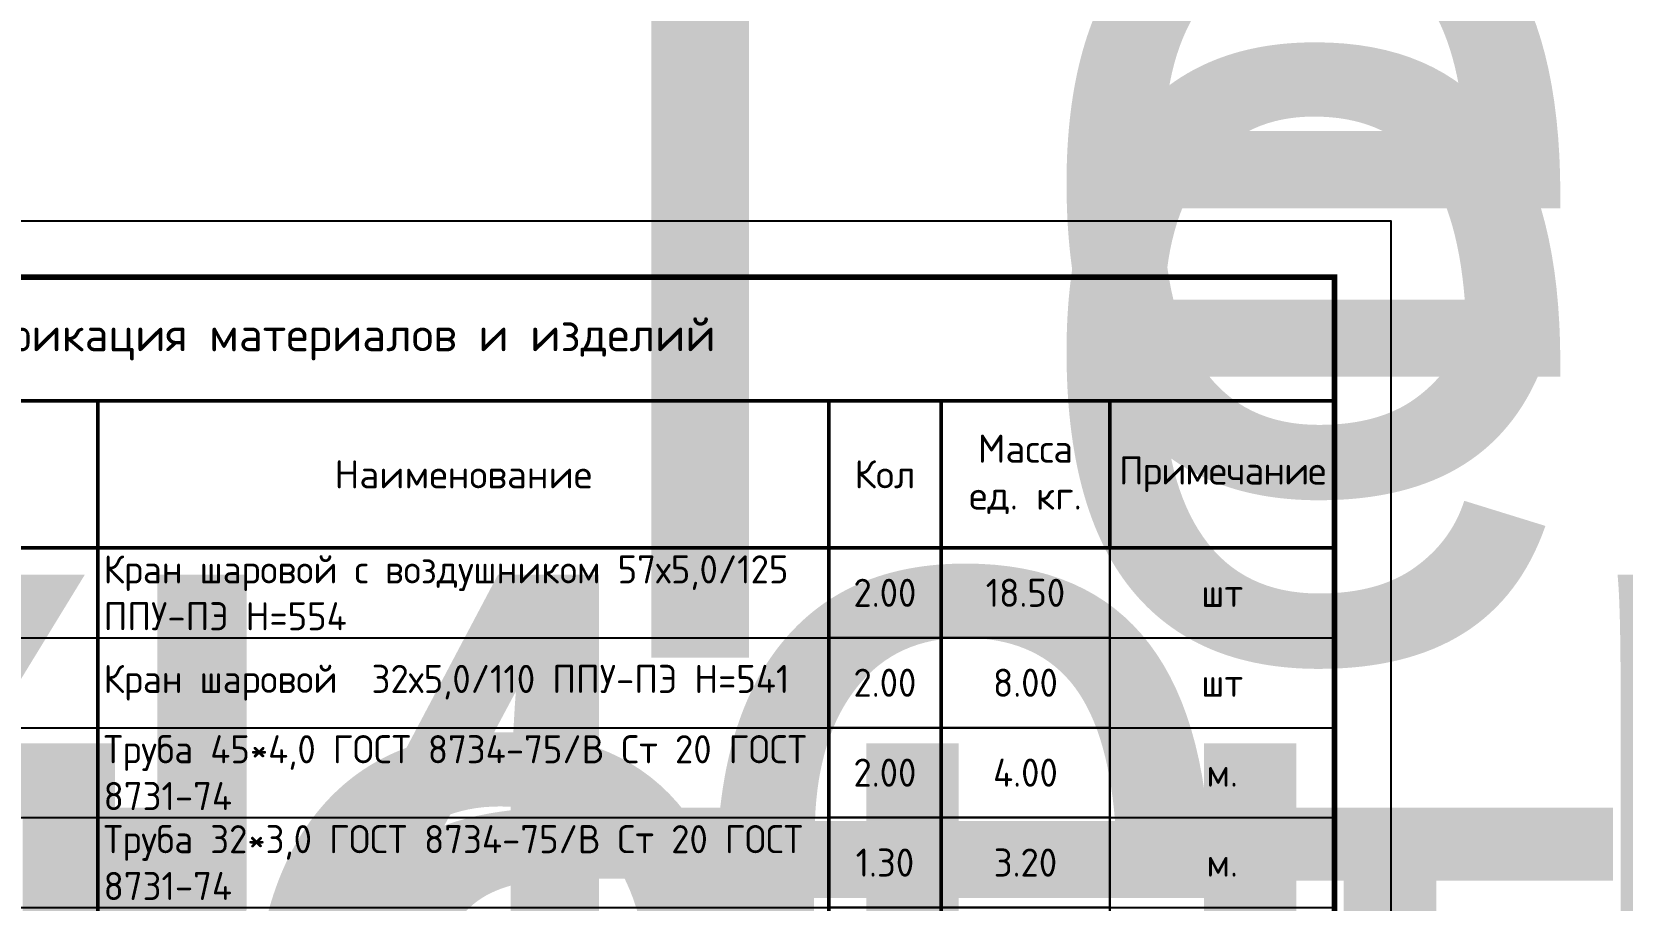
# Model space of a CAD drawing. Header units: metres. Extents: x 1981 to 7362, y 1229 to 3678.
# Drawn here: x 4560.7 to 4702.1, y 2326.5 to 2403.8 of the extents above; entities that cross this region are included whole.
import ezdxf
from ezdxf.enums import TextEntityAlignment as Align

# ---------------------------------------------------------------- set-up
doc = ezdxf.new("R2018")
doc.units = ezdxf.units.M
doc.layers.add('Форматы', color=7, linetype='Continuous')
doc.styles.add('-ISOCPEUR-', font='isocpeur.ttf')
doc.styles.add('GOST-2.304_Type-B', font='GOST Common.ttf')
doc.styles.get("Standard").update_dxf_attribs({"font": 'GOST Common.ttf'})

# ---------------------------------------------------------------- blocks, each defined once
blk = doc.blocks.new('*U143')
at = {"style": 'GOST-2.304_Type-B'}
blk.add_attdef('РАЗРАБОТАЛ', text='', height=2.5, dxfattribs=at).set_placement((250.5, -264.22), align=Align.MIDDLE_LEFT)
at = {"style": 'GOST-2.304_Type-B', "flags": 8}
for tag, height, p in [('ДАТА', 2.5, (290.07, -264.4)), ('ЛИСТ', 3, (386.39, -271.92)), ('ЛИСТОВ', 3, (403.89, -271.92)), ('ФОРМАТ', 3, (380.97, -294.75))]:
    blk.add_attdef(tag, text='', height=height, dxfattribs=at).set_placement(p, align=Align.MIDDLE_CENTER)
at = {"style": 'GOST-2.304_Type-B'}
blk.add_attdef('ПРОВЕРИЛ', (250.75, -270.73), '', height=2.5, dxfattribs=at)
at = {"lineweight": 30, "flags": 104}
for tag, p in [('ТЕПЛОВЫЕ_СЕТИ', (330, -269.5)), ('ИМЯ_ЧЕРТЕЖА', (330, -284.5))]:
    blk.add_attdef(tag, text='', height=3, dxfattribs=at).set_placement(p, align=Align.MIDDLE_CENTER)
blk = doc.blocks.new('*U145')
blk.add_lwpolyline([(0, 123), (594, 123), (594, -297), (0, -297)], close=True)
at = {"const_width": 0.5}
blk.add_lwpolyline([(20, 118), (589, 118), (589, -292), (20, -292)], close=True, dxfattribs=at)
at = {"style": 'GOST-2.304_Type-B'}
blk.add_attdef('РАЗРАБОТАЛ', text='', height=2.5, dxfattribs=at).set_placement((424.5, -264.22), align=Align.MIDDLE_LEFT)
at = {"style": 'GOST-2.304_Type-B', "flags": 8}
for tag, height, p in [('ДАТА', 2.5, (464.07, -264.4)), ('ЛИСТ', 3, (560.39, -271.92)), ('ЛИСТОВ', 3, (577.89, -271.92)), ('ФОРМАТ', 3, (554.97, -294.75))]:
    blk.add_attdef(tag, text='', height=height, dxfattribs=at).set_placement(p, align=Align.MIDDLE_CENTER)
at = {"style": 'GOST-2.304_Type-B'}
blk.add_attdef('ПРОВЕРИЛ', (424.75, -270.73), '', height=2.5, dxfattribs=at)
at = {"lineweight": 30, "flags": 104}
for tag, p in [('ТЕПЛОВЫЕ_СЕТИ', (504, -269.5)), ('ИМЯ_ЧЕРТЕЖА', (504, -284.5))]:
    blk.add_attdef(tag, text='', height=3, dxfattribs=at).set_placement(p, align=Align.MIDDLE_CENTER)
blk = doc.blocks.new('*T114')
at = {"color": 0, "lineweight": 50, "transparency": 16777216}
for p, q in [((0, -11), (185, -11)), ((0, -11), (0, -139.75)), ((15, -11), (15, -139.75)), ((75, -11), (75, -139.75)), ((140, -11), (140, -67.92)), ((150, -11), (150, -139.75)), ((165, -11), (165, -24.08)), ((185, -11), (185, -139.75)), ((0, -24.08), (185, -24.08)), ((165, -67.92), (165, -139.75)), ((140, -91.59), (140, -139.75))]:
    blk.add_line(p, q, dxfattribs=at)
at = {"lineweight": 30, "transparency": 16777216}
for p, q in [((165, -24.08), (165, -67.92)), ((140, -32.08), (165, -32.08)), ((140, -40.08), (165, -40.08)), ((140, -48.08), (165, -48.08)), ((140, -56.08), (165, -56.08)), ((140, -67.92), (165, -67.92)), ((140, -67.92), (140, -91.59)), ((0, -139.75), (15, -139.75))]:
    blk.add_line(p, q, dxfattribs=at)
at = {"color": 0, "lineweight": 25, "transparency": 16777216}
for p, q in [((0, -32.08), (140, -32.08)), ((165, -32.08), (185, -32.08)), ((0, -40.08), (140, -40.08)), ((165, -40.08), (185, -40.08)), ((0, -48.08), (140, -48.08)), ((165, -48.08), (185, -48.08)), ((0, -56.08), (140, -56.08)), ((165, -56.08), (185, -56.08)), ((0, -67.92), (140, -67.92)), ((165, -67.92), (185, -67.92)), ((0, -79.75), (185, -79.75)), ((0, -91.59), (185, -91.59)), ((0, -99.75), (185, -99.75)), ((0, -107.75), (185, -107.75)), ((0, -115.75), (185, -115.75)), ((0, -123.75), (185, -123.75)), ((0, -131.75), (185, -131.75)), ((15, -139.75), (185, -139.75))]:
    blk.add_line(p, q, dxfattribs=at)
at = {"layer": 'Defpoints', "color": 8, "linetype": 'ByBlock', "lineweight": 0, "transparency": 16777216}
for p, q in [((0, 0), (185, 0)), ((0, 0), (0, -11)), ((185, 0), (185, -11))]:
    blk.add_line(p, q, dxfattribs=at)
at = {"color": 0, "transparency": 16777216, "insert": (92.5, -5.5), "char_height": 3, "width": 182, "attachment_point": 5, "style": '-ISOCPEUR-'}
blk.add_mtext('Спецификация материалов и изделий ', dxfattribs=at)
at = {"color": 7, "transparency": 16777216, "char_height": 2.5, "attachment_point": 5, "style": '-ISOCPEUR-'}
for s, insert, width in [('Масса ед. кг.', (157.5, -17.54), 13), ('Поз.', (7.5, -17.54), 12), ('Обозначение', (45, -17.54), 57), ('Наименование', (107.5, -17.54), 62), ('Кол', (145, -17.54), 8), ('{\\T0.95;Примечание}', (175, -17.54), 17)]:
    blk.add_mtext(s, dxfattribs=dict(at, insert=insert, width=width))
at = {"color": 0, "transparency": 16777216, "char_height": 2.5}
for s, insert, width, attachment_point in [('Кран шаровой с воздушником 57х5,0/125 ППУ-ПЭ Н=554', (75.5, -28.08), 64, 4), ('18', (7.5, -28.08), 14, 5), ('\\A1;ГОСТ 10704-91{\\A0;/ ГОСТ 30732-2020}', (15.5, -28.08), 59, 4), ('2.00', (145, -28.08), 9, 5), ('18.50', (157.5, -28.08), 14, 5), ('шт', (175, -28.08), 19, 5), ('42', (7.5, -36.08), 14, 5), ('\\A1;ГОСТ 10704-91{\\A0;/ ГОСТ 30732-2020}', (15.5, -36.08), 59, 4), ('Кран шаровой  32х5,0/110 ППУ-ПЭ Н=541', (75.5, -36.08), 64, 4), ('2.00', (145, -36.08), 9, 5), ('8.00', (157.5, -36.08), 14, 5), ('шт', (175, -36.08), 19, 5), ('Труба 45*4,0 ГОСТ 8734-75/В Ст 20 ГОСТ 8731-74', (75.5, -44.08), 64, 4), ('23', (7.5, -44.08), 14, 5), ('ГОСТ 10704-91/ГОСТ 10705-80^J', (15.5, -44.08), 59, 4), ('2.00', (145, -44.08), 9, 5), ('4.00', (157.5, -44.08), 14, 5), ('м.', (175, -44.08), 19, 5), ('Труба 32*3,0 ГОСТ 8734-75/В Ст 20 ГОСТ 8731-74', (75.5, -52.08), 64, 4), ('43', (7.5, -52.08), 14, 5), ('ГОСТ 10704-91/ГОСТ 10705-80^J', (15.5, -52.08), 59, 4), ('1.30', (145, -52.08), 9, 5), ('3.20', (157.5, -52.08), 14, 5), ('м.', (175, -52.08), 19, 5), ('Тройниковое ответвление 325х8,0/57х5,0-20 ГОСТ 10704-91-ППУ1-ПЭ ГОСТ 30732-2020', (75.5, -62), 64, 4), ('44', (7.5, -62), 14, 5), ('\\A1;ГОСТ 10704-91{\\A0;/ ГОСТ 30732-2020}', (15.5, -62), 59, 4), ('2.00', (145, -62), 9, 5), ('106.30', (157.5, -62), 14, 5), ('шт', (175, -62), 19, 5), ('Тройниковое ответвление 57х4,0/32х4,0-20 ГОСТ 10704-91-ППУ1-ПЭ ГОСТ 30732-2020', (75.5, -73.84), 64, 4), ('45', (7.5, -73.84), 14, 5), ('\\A1;ГОСТ 10704-91{\\A0;/ ГОСТ 30732-2020}', (15.5, -73.84), 59, 4), ('2.00', (145, -73.84), 10, 5), ('6.70', (157.5, -73.84), 15, 5), ('шт', (175, -73.84), 19, 5), ('Элемент трубопровода с кабелем вывода 325х8.0-20 ГОСТ 10704-91 -ППУ1-ПЭ ГОСТ 30732-2020', (75.5, -85.67), 64, 4), ('31', (7.5, -85.67), 14, 5), ('\\A1;ГОСТ 10704-91{\\A0;/ ГОСТ 30732-2020}', (15.5, -85.67), 59, 4), ('4.00', (145, -85.67), 10, 5), ('52.90', (157.5, -85.67), 15, 5), ('шт', (175, -85.67), 19, 5), ('34', (7.5, -95.67), 14, 5), ('{\\T0.95;ТУ 2246-002-86666777-2008}', (15.5, -95.67), 59, 4), ('Термоусаживаемая муфта КЗС(Т)-325х450', (75.5, -95.67), 64, 4), ('8.00', (145, -95.67), 9, 5), ('0.00', (157.5, -95.67), 14, 5), ('шт', (175, -95.67), 19, 5), ('35', (7.5, -103.75), 14, 5), ('{\\T0.95;ТУ 2246-002-86666777-2008}', (15.5, -103.75), 59, 4), ('Термоусаживаемая муфта КЗС(Т)-57х125', (75.5, -103.75), 64, 4), ('4.00', (145, -103.75), 9, 5), ('0.00', (157.5, -103.75), 14, 5), ('шт', (175, -103.75), 19, 5), ('Термоусаживаемая муфта КЗС(Т)-32х110', (75.5, -111.75), 64, 4), ('36', (7.5, -111.75), 14, 5), ('{\\T0.95;ТУ 2246-002-86666777-2008}', (15.5, -111.75), 59, 4), ('2.00', (145, -111.75), 9, 5), ('0.00', (157.5, -111.75), 14, 5), ('шт', (175, -111.75), 19, 5), ('46', (7.5, -119.75), 14, 5), ('{\\T0.95;ТУ 2246-002-86666777-2008}', (15.5, -119.75), 59, 4), ('Заглушка изоляции 32/110', (75.5, -119.75), 64, 4), ('2.00', (145, -119.75), 9, 5), ('0.00', (157.5, -119.75), 14, 5), ('шт', (175, -119.75), 19, 5), ('47', (7.5, -127.75), 14, 5), ('\\A1;ГОСТ 10704-91{\\A0;/ ГОСТ 30732-2020}', (15.5, -127.75), 59, 4), ('Переход Ст 57*4-38*4-ППУ-ПЭ', (75.5, -127.75), 64, 4), ('2.00', (145, -127.75), 9, 5), ('6.80', (157.5, -127.75), 14, 5), ('шт', (175, -127.75), 19, 5), ('Переход Ст 57*4-38*4', (75.5, -135.75), 64, 4), ('48', (7.5, -135.75), 14, 5), ('\\A1;ГОСТ 17378', (15.5, -135.75), 59, 4), ('2.00', (145, -135.75), 9, 5), ('2.30', (157.5, -135.75), 14, 5), ('шт', (175, -135.75), 19, 5)]:
    blk.add_mtext(s, dxfattribs=dict(at, insert=insert, width=width, attachment_point=attachment_point))
blk = doc.blocks.new('*U163')
at = {"style": 'GOST-2.304_Type-B'}
blk.add_attdef('РАЗРАБОТАЛ', text='', height=2.5, dxfattribs=at).set_placement((250.5, -264.22), align=Align.MIDDLE_LEFT)
at = {"style": 'GOST-2.304_Type-B', "flags": 8}
for tag, height, p in [('ДАТА', 2.5, (290.07, -264.4)), ('ЛИСТ', 3, (386.39, -271.92)), ('ЛИСТОВ', 3, (403.89, -271.92)), ('ФОРМАТ', 3, (380.97, -294.75))]:
    blk.add_attdef(tag, text='', height=height, dxfattribs=at).set_placement(p, align=Align.MIDDLE_CENTER)
at = {"style": 'GOST-2.304_Type-B'}
blk.add_attdef('ПРОВЕРИЛ', (250.75, -270.73), '', height=2.5, dxfattribs=at)
at = {"lineweight": 30, "flags": 104}
for tag, p in [('ТЕПЛОВЫЕ_СЕТИ', (330, -269.5)), ('ИМЯ_ЧЕРТЕЖА', (330, -284.5))]:
    blk.add_attdef(tag, text='', height=3, dxfattribs=at).set_placement(p, align=Align.MIDDLE_CENTER)

msp = doc.modelspace()

# ---------------------------------------------------------------- block references
msp.add_blockref('*T114', (4491.543, 2381.953))
at = {"layer": 'Форматы'}
ref = msp.add_blockref('*U145', (4087.543, 2702.599), dxfattribs=at)
lines = msp.add_mtext('Тепловая камера 8014\\P (М1:50)', dxfattribs={"layer": '0', "insert": (4591.543, 2418.099), "char_height": 70, "attachment_point": 1})
ref.add_attrib('ИМЯ_ЧЕРТЕЖА', '', (4591.543, 2418.099), dxfattribs={"flags": 104}).embed_mtext(lines)
lines = msp.add_mtext('Тепломеханические решения тепловых сетей', dxfattribs={"layer": '0', "insert": (4591.543, 2433.099), "char_height": 70, "attachment_point": 1})
ref.add_attrib('ТЕПЛОВЫЕ_СЕТИ', '', (4591.543, 2433.099), dxfattribs={"flags": 104}).embed_mtext(lines)
ref = msp.add_blockref('*U163', (3460.879, 2641.227), dxfattribs=at)
lines = msp.add_mtext('Дренажный колодец КД3', dxfattribs={"layer": '0', "insert": (3790.879, 2356.727), "char_height": 70, "attachment_point": 1})
ref.add_attrib('ИМЯ_ЧЕРТЕЖА', '', (3790.879, 2356.727), dxfattribs={"flags": 104}).embed_mtext(lines)
lines = msp.add_mtext('Тепломеханические решения тепловых сетей', dxfattribs={"layer": '0', "insert": (3790.879, 2371.727), "char_height": 70, "attachment_point": 1})
ref.add_attrib('ТЕПЛОВЫЕ_СЕТИ', '', (3790.879, 2371.727), dxfattribs={"flags": 104}).embed_mtext(lines)
ref = msp.add_blockref('*U143', (3013.291, 2620.512), dxfattribs=at)
lines = msp.add_mtext('План теплотрассы М1:500;\\PРазрез 1-1 М1:20; К1 (М1:50)', dxfattribs={"layer": '0', "insert": (3343.291, 2336.012), "char_height": 70, "attachment_point": 1})
ref.add_attrib('ИМЯ_ЧЕРТЕЖА', '', (3343.291, 2336.012), dxfattribs={"flags": 104}).embed_mtext(lines)
lines = msp.add_mtext('Тепломеханические решения тепловых сетей', dxfattribs={"layer": '0', "insert": (3343.291, 2351.012), "char_height": 70, "attachment_point": 1})
ref.add_attrib('ТЕПЛОВЫЕ_СЕТИ', '', (3343.291, 2351.012), dxfattribs={"flags": 104}).embed_mtext(lines)
msp.add_blockref('*U145', (4087.543, 2263.953), dxfattribs=at)

doc.saveas('drawing.dxf')
